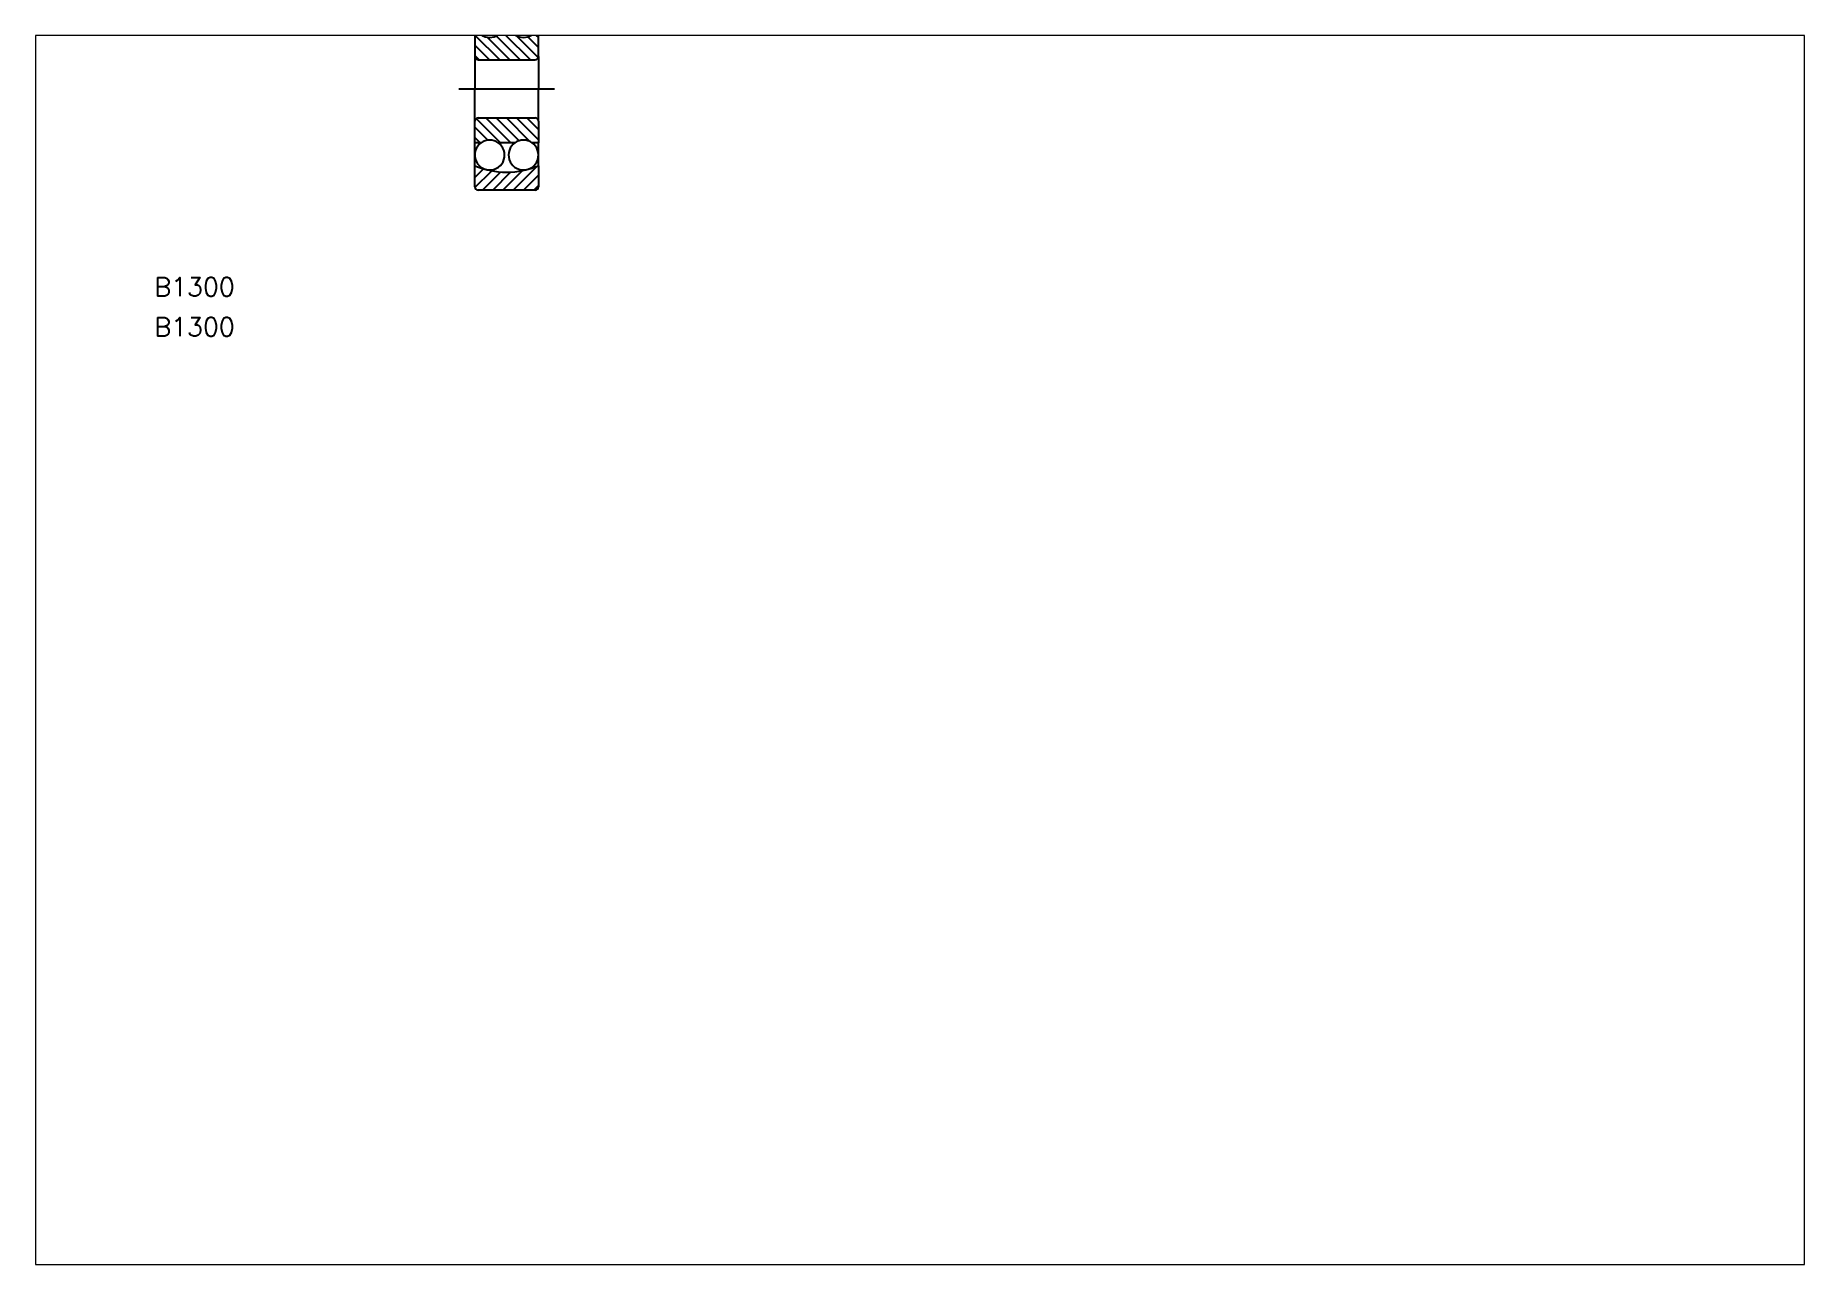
# Paper-space layout 'レイアウト1' of a CAD drawing. Extents: x 1.12 to 10.1, y 0.78 to 7.02.
# The model-space entities are those that its viewports show. They can reach past a viewport. Long polylines and large blocks are cut down to what shows.
import ezdxf

# ---------------------------------------------------------------- set-up
doc = ezdxf.new("R2010")
doc.units = 0
doc.header["$MEASUREMENT"] = 0
doc.linetypes.add('CENTER', pattern=[17.5, 13, -1.5, 1.5, -1.5])
doc.layers.get('0').update_dxf_attribs({"linetype": 'CONTINUOUS'})
doc.layers.add('CENTER', color=1, linetype='CENTER')
doc.styles.get("Standard").update_dxf_attribs({"font": 'txt.shx', "bigfont": '@extfont2.shx'})

# ---------------------------------------------------------------- blocks, each defined once
blk = doc.blocks.new('*X2')
at = {"color": 0, "linetype": 'Continuous'}
for p, q in [((71.67, 188.34), (71.85, 188.52)), ((71.67, 186.57), (73.16, 188.07)), ((71.69, 184.82), (74.59, 187.73)), ((73, 184.37), (76.16, 187.53)), ((74.77, 184.37), (77.92, 187.52)), ((76.54, 184.37), (79.93, 187.77)), ((78.31, 184.37), (82.43, 188.5)), ((80.07, 184.37), (82.67, 186.97)), ((81.84, 184.37), (82.67, 185.2))]:
    blk.add_line(p, q, dxfattribs=at)
blk = doc.blocks.new('*X3')
at = {"color": 0, "linetype": 'Continuous'}
for p, q in [((76.13, 192.57), (71.93, 196.77)), ((77.9, 192.57), (73.6, 196.87)), ((79.32, 192.92), (75.36, 196.87)), ((81.25, 192.75), (77.13, 196.87)), ((82.67, 193.1), (78.9, 196.87)), ((82.67, 194.87), (80.67, 196.87)), ((73.92, 193.01), (71.67, 195.27)), ((72.59, 192.57), (71.67, 193.5))]:
    blk.add_line(p, q, dxfattribs=at)
blk = doc.blocks.new('*X4')
at = {"color": 0, "linetype": 'Continuous'}
for p, q in [((75.97, 206.87), (71.67, 211.17)), ((77.74, 206.87), (73.87, 210.74)), ((79.51, 206.87), (75.4, 210.98)), ((81.27, 206.87), (76.97, 211.17)), ((82.64, 207.28), (78.93, 210.98)), ((82.67, 209.01), (80.85, 210.83)), ((82.67, 210.78), (82.28, 211.17)), ((74.2, 206.87), (71.67, 209.41)), ((72.44, 206.87), (71.67, 207.64))]:
    blk.add_line(p, q, dxfattribs=at)

msp = doc.modelspace()

# ---------------------------------------------------------------- linework, layer by layer
at = {"color": 7, "linetype": 'Continuous'}
for p, q in [((71.67, 215.15), (71.67, 211.17)), ((82.67, 215.15), (82.67, 211.17)), ((71.67, 211.17), (71.67, 207.47)), ((72.78, 211.17), (71.67, 211.17)), ((78.61, 211.17), (75.72, 211.17)), ((82.67, 211.17), (81.56, 211.17)), ((82.67, 207.47), (82.67, 211.17)), ((71.67, 207.47), (71.67, 201.87)), ((72.27, 206.87), (82.07, 206.87)), ((82.67, 207.47), (82.67, 201.87)), ((71.67, 196.27), (71.67, 201.87)), ((82.67, 196.27), (82.67, 201.87)), ((71.67, 192.57), (71.67, 196.27)), ((72.27, 196.87), (82.07, 196.87)), ((82.67, 196.27), (82.67, 192.57)), ((72.78, 192.57), (71.67, 192.57)), ((71.67, 188.59), (71.67, 192.57)), ((78.61, 192.57), (75.72, 192.57)), ((82.67, 192.57), (81.56, 192.57)), ((82.67, 188.59), (82.67, 192.57)), ((71.67, 184.97), (71.67, 188.59)), ((82.67, 188.59), (82.67, 184.97)), ((82.07, 184.37), (72.27, 184.37))]:
    msp.add_line(p, q, dxfattribs=at)
for centre, radius, start, end in [((74.25, 213.3), 2.58, 304.7028, 235.2972), ((80.08, 213.3), 2.58, 304.7028, 235.2972), ((74.25, 213.3), 2.58, 235.2972, 304.7028), ((80.08, 213.3), 2.58, 235.2972, 304.7028), ((72.27, 207.47), 0.6, 180, 270), ((82.07, 207.47), 0.6, 270, 0), ((72.27, 196.27), 0.6, 90, 180), ((82.07, 196.27), 0.6, 0, 90), ((74.25, 190.45), 2.58, 124.7028, 55.2972), ((74.25, 190.45), 2.58, 55.2972, 124.7028), ((80.08, 190.45), 2.58, 124.7028, 55.2972), ((80.08, 190.45), 2.58, 55.2972, 124.7028), ((77.17, 201.87), 14.37, 247.5028, 292.4972), ((72.27, 184.97), 0.6, 180, 270), ((82.07, 184.97), 0.6, 270, 0)]:
    msp.add_arc(centre, radius, start, end, dxfattribs=at)
at = {"layer": 'CENTER', "color": 1, "linetype": 'CENTER'}
msp.add_line((68.92, 201.87), (85.42, 201.87), dxfattribs=at)

# ---------------------------------------------------------------- block references
at = {"color": 3, "linetype": 'Continuous'}
for name in ['*X4', '*X3', '*X2']:
    msp.add_blockref(name, (0, 0), dxfattribs=at)

# ---------------------------------------------------------------- texts
at = {"color": 7, "linetype": 'Continuous'}
for p in [(16.4, 166.08), (16.4, 159.18)]:
    msp.add_text('B1300', height=3.2, dxfattribs=at).set_placement(p)

psp = doc.layouts.new('レイアウト1')

# ---------------------------------------------------------------- viewports
at = {"layer": '0', "color": 7, "linetype": 'Continuous', "view_target_point": (148.5, 105)}
psp.add_viewport(center=(5.6137, 3.9021), size=(8.982, 6.243333), view_center_point=(0, 0), view_height=212.214411, dxfattribs=at)

doc.saveas('drawing.dxf')
